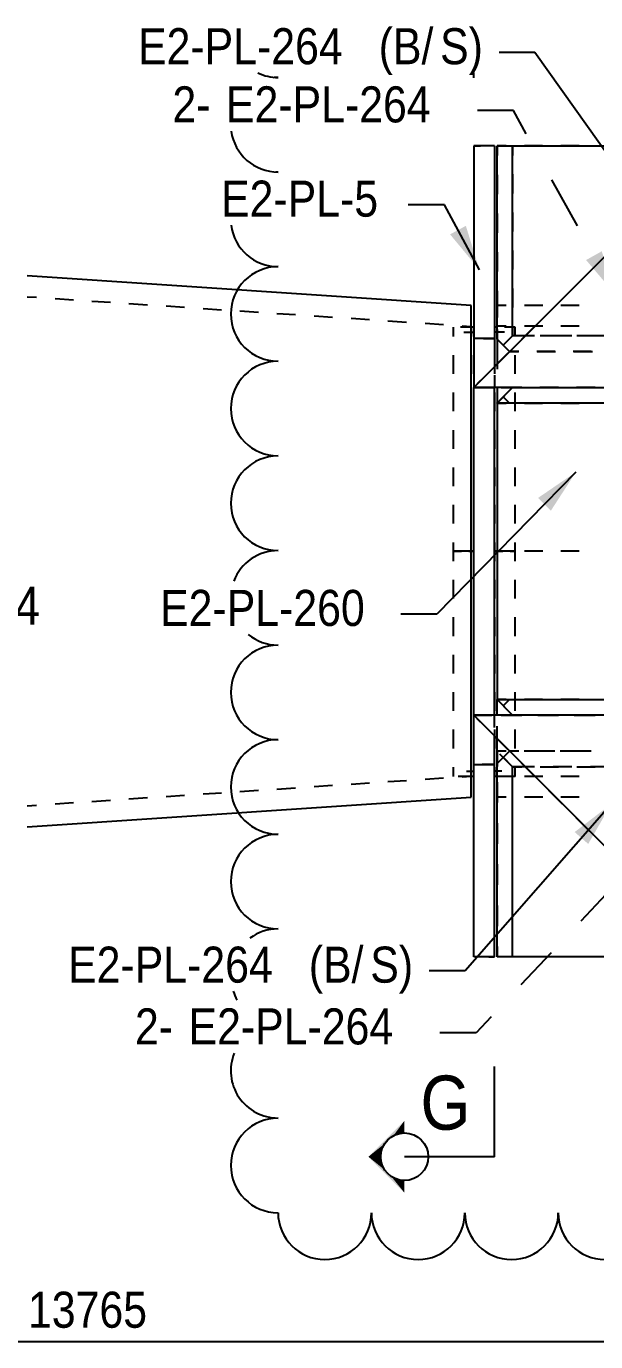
# Model space of a CAD drawing. Header units: millimetres. Extents: x 67 to 383, y 106 to 148.
# Drawn here: x 201.82 to 206.9, y 128.75 to 140.49 of the extents above; entities that cross this region are included whole.
import ezdxf

# ---------------------------------------------------------------- set-up
doc = ezdxf.new("R2010")
doc.units = ezdxf.units.MM
doc.linetypes.add('XKITLINE00', pattern=[0])
doc.styles.add('ARIAL', font='ARIAL.TTF')

msp = doc.modelspace()

# ---------------------------------------------------------------- linework, layer by layer
at = {"linetype": 'XKITLINE00'}
for p, q in [((206.358, 140.255), (206.037, 140.255)), ((207.728, 138.327), (206.358, 140.255)), ((205.811, 140.031), (205.811, 140.073)), ((205.811, 140.031), (205.811, 140.073)), ((206.166, 139.737), (205.844, 139.737)), ((206.28, 139.531), (206.166, 139.737)), ((205.811, 139.423), (205.873, 139.423)), ((206.101, 139.423), (206.019, 139.423)), ((206.019, 139.423), (206.019, 139.337)), ((206.158, 139.423), (206.158, 139.338)), ((206.426, 139.423), (206.264, 139.423)), ((206.752, 139.423), (206.589, 139.423)), ((206.019, 139.164), (206.019, 138.992)), ((206.158, 139.169), (206.158, 138.999)), ((206.737, 138.709), (206.509, 139.12)), ((205.549, 138.896), (205.227, 138.896)), ((205.862, 138.317), (205.549, 138.896)), ((206.019, 138.819), (206.019, 138.647)), ((206.158, 138.829), (206.158, 138.66)), ((206.019, 138.474), (206.019, 138.301)), ((206.158, 138.49), (206.158, 138.32)), ((206.847, 138.303), (206.726, 138.181)), ((206.847, 138.303), (206.726, 138.181)), ((206.847, 138.303), (206.726, 138.181)), ((206.158, 138.151), (206.158, 137.981)), ((201.826, 138.077), (201.908, 138.072)), ((202.074, 138.061), (202.239, 138.05)), ((202.404, 138.038), (202.569, 138.027)), ((206.019, 138.129), (206.019, 137.956)), ((206.604, 138.059), (206.482, 137.937)), ((206.604, 138.059), (206.482, 137.937)), ((206.604, 138.059), (206.482, 137.937)), ((202.734, 138.016), (202.899, 138.005)), ((203.065, 137.994), (203.23, 137.983)), ((203.395, 137.972), (203.56, 137.961)), ((203.725, 137.95), (203.89, 137.939)), ((204.055, 137.928), (204.221, 137.917)), ((206.101, 137.998), (206.02, 137.998)), ((206.02, 137.998), (206.02, 137.891)), ((206.427, 137.998), (206.264, 137.998)), ((206.753, 137.998), (206.59, 137.998)), ((204.386, 137.906), (204.551, 137.895)), ((204.716, 137.884), (204.881, 137.873)), ((205.046, 137.862), (205.211, 137.851)), ((205.377, 137.84), (205.542, 137.829)), ((205.629, 137.805), (205.629, 137.722)), ((205.789, 137.805), (205.694, 137.805)), ((205.707, 137.818), (205.789, 137.812)), ((205.811, 137.722), (205.811, 137.805)), ((205.997, 137.805), (205.997, 137.722)), ((206.101, 137.813), (206.02, 137.813)), ((206.18, 137.805), (206.085, 137.805)), ((206.158, 137.811), (206.158, 137.727)), ((206.18, 137.722), (206.18, 137.805)), ((206.36, 137.816), (206.238, 137.694)), ((206.36, 137.816), (206.238, 137.694)), ((206.36, 137.816), (206.238, 137.694)), ((206.427, 137.813), (206.264, 137.813)), ((206.753, 137.813), (206.59, 137.813)), ((205.724, 137.759), (205.811, 137.759)), ((205.811, 137.705), (205.811, 137.595)), ((205.898, 137.705), (205.997, 137.705)), ((206.085, 137.759), (205.997, 137.759)), ((205.997, 137.705), (205.997, 137.595)), ((206.019, 137.784), (206.019, 137.697)), ((206.019, 137.697), (206.129, 137.588)), ((206.02, 137.677), (206.02, 137.462)), ((206.158, 137.727), (206.074, 137.643)), ((206.24, 137.727), (206.158, 137.727)), ((206.354, 137.727), (206.271, 137.727)), ((206.568, 137.727), (206.404, 137.727)), ((206.686, 137.727), (206.52, 137.727)), ((206.895, 137.727), (206.732, 137.727)), ((207.019, 137.727), (206.853, 137.727)), ((206.116, 137.572), (205.994, 137.45)), ((206.116, 137.572), (205.994, 137.45)), ((206.116, 137.572), (205.994, 137.45)), ((206.129, 137.588), (206.211, 137.588)), ((206.213, 137.588), (206.132, 137.588)), ((206.536, 137.588), (206.374, 137.588)), ((206.376, 137.588), (206.541, 137.588)), ((206.859, 137.588), (206.698, 137.588)), ((206.706, 137.588), (206.871, 137.588)), ((205.629, 137.555), (205.629, 137.388)), ((205.811, 137.388), (205.811, 137.555)), ((205.997, 137.555), (205.997, 137.388)), ((206.02, 137.475), (206.02, 137.429)), ((206.18, 137.388), (206.18, 137.555)), ((205.811, 137.377), (205.811, 137.267)), ((205.872, 137.328), (205.811, 137.267)), ((205.872, 137.328), (205.811, 137.267)), ((205.872, 137.328), (205.811, 137.267)), ((205.997, 137.377), (205.997, 137.267)), ((205.629, 137.221), (205.629, 137.054)), ((205.811, 137.267), (205.893, 137.267)), ((205.811, 137.267), (205.893, 137.267)), ((205.811, 137.267), (205.893, 137.267)), ((205.811, 137.267), (205.812, 137.267)), ((205.812, 137.267), (205.811, 137.267)), ((205.811, 137.267), (205.972, 137.267)), ((205.811, 137.267), (205.923, 137.267)), ((205.811, 137.267), (205.972, 137.267)), ((205.811, 137.054), (205.811, 137.221)), ((205.947, 137.267), (205.997, 137.267)), ((205.997, 137.221), (205.997, 137.054)), ((206.02, 137.269), (206.02, 137.267)), ((206.02, 137.247), (206.02, 137.14)), ((206.158, 137.267), (206.044, 137.153)), ((206.056, 137.267), (206.22, 137.267)), ((206.056, 137.267), (206.22, 137.267)), ((206.056, 137.267), (206.22, 137.267)), ((206.239, 137.267), (206.158, 137.267)), ((206.24, 137.267), (206.158, 137.267)), ((206.18, 137.054), (206.18, 137.221)), ((206.383, 137.267), (206.546, 137.267)), ((206.383, 137.267), (206.546, 137.267)), ((206.383, 137.267), (206.546, 137.267)), ((206.565, 137.267), (206.402, 137.267)), ((206.568, 137.267), (206.404, 137.267)), ((206.709, 137.267), (206.873, 137.267)), ((206.709, 137.267), (206.873, 137.267)), ((206.709, 137.267), (206.873, 137.267)), ((206.89, 137.267), (206.728, 137.267)), ((206.895, 137.267), (206.732, 137.267)), ((206.019, 137.128), (206.101, 137.128)), ((206.02, 137.129), (206.02, 137.128)), ((206.02, 137.128), (206.02, 137.129)), ((206.129, 137.128), (206.074, 137.183)), ((206.264, 137.128), (206.426, 137.128)), ((206.589, 137.128), (206.752, 137.128)), ((205.629, 136.887), (205.629, 136.72)), ((205.811, 136.72), (205.811, 136.887)), ((205.997, 136.887), (205.997, 136.72)), ((206.18, 136.72), (206.18, 136.887)), ((206.723, 136.512), (205.482, 135.244)), ((205.629, 136.553), (205.629, 136.386)), ((205.811, 136.386), (205.811, 136.553)), ((205.997, 136.553), (205.997, 136.386)), ((206.18, 136.386), (206.18, 136.553)), ((205.629, 136.219), (205.629, 136.052)), ((205.811, 136.052), (205.811, 136.219)), ((205.997, 136.219), (205.997, 136.052)), ((206.18, 136.052), (206.18, 136.219)), ((205.629, 135.884), (205.629, 135.717)), ((205.629, 135.805), (205.629, 135.805)), ((205.629, 135.805), (205.702, 135.805)), ((205.76, 135.805), (205.629, 135.805)), ((205.811, 135.805), (205.651, 135.805)), ((205.768, 135.805), (205.811, 135.805)), ((205.811, 135.717), (205.811, 135.884)), ((205.811, 135.805), (205.811, 135.805)), ((205.997, 135.884), (205.997, 135.717)), ((205.997, 135.805), (205.997, 135.805)), ((205.997, 135.805), (206.07, 135.805)), ((206.129, 135.805), (205.997, 135.805)), ((206.18, 135.805), (206.019, 135.805)), ((206.101, 135.805), (206.02, 135.805)), ((206.136, 135.805), (206.18, 135.805)), ((206.18, 135.717), (206.18, 135.884)), ((206.18, 135.805), (206.18, 135.805)), ((206.427, 135.805), (206.264, 135.805)), ((206.753, 135.805), (206.59, 135.805)), ((205.629, 135.55), (205.629, 135.383)), ((205.811, 135.383), (205.811, 135.55)), ((205.997, 135.55), (205.997, 135.383)), ((206.18, 135.383), (206.18, 135.55)), ((205.482, 135.244), (205.16, 135.244)), ((205.629, 135.216), (205.629, 135.049)), ((205.811, 135.049), (205.811, 135.216)), ((205.997, 135.216), (205.997, 135.049)), ((206.18, 135.049), (206.18, 135.216)), ((205.629, 134.882), (205.629, 134.715)), ((205.811, 134.715), (205.811, 134.882)), ((205.997, 134.882), (205.997, 134.715)), ((206.18, 134.715), (206.18, 134.882)), ((205.629, 134.548), (205.629, 134.381)), ((205.811, 134.381), (205.811, 134.548)), ((205.997, 134.548), (205.997, 134.381)), ((206.18, 134.381), (206.18, 134.548)), ((206.101, 134.482), (206.019, 134.482)), ((206.019, 134.482), (206.133, 134.368)), ((206.02, 134.469), (206.02, 134.482)), ((206.074, 134.427), (206.129, 134.482)), ((206.426, 134.482), (206.264, 134.482)), ((206.752, 134.482), (206.589, 134.482)), ((205.872, 134.281), (205.811, 134.342)), ((205.811, 134.342), (205.893, 134.342)), ((205.872, 134.281), (205.811, 134.342)), ((205.811, 134.342), (205.893, 134.342)), ((205.872, 134.281), (205.811, 134.342)), ((205.811, 134.342), (205.893, 134.342)), ((205.811, 134.342), (205.812, 134.342)), ((205.812, 134.342), (205.811, 134.342)), ((205.811, 134.342), (205.972, 134.342)), ((205.997, 134.342), (205.836, 134.342)), ((205.997, 134.233), (205.997, 134.342)), ((206.056, 134.342), (206.22, 134.342)), ((206.056, 134.342), (206.22, 134.342)), ((206.056, 134.342), (206.22, 134.342)), ((206.158, 134.342), (206.24, 134.342)), ((206.383, 134.342), (206.546, 134.342)), ((206.383, 134.342), (206.546, 134.342)), ((206.383, 134.342), (206.546, 134.342)), ((206.404, 134.342), (206.568, 134.342)), ((206.709, 134.342), (206.873, 134.342)), ((206.709, 134.342), (206.873, 134.342)), ((206.709, 134.342), (206.873, 134.342)), ((206.732, 134.342), (206.895, 134.342)), ((205.629, 134.214), (205.629, 134.047)), ((205.811, 134.047), (205.811, 134.214)), ((206.116, 134.037), (205.994, 134.159)), ((206.116, 134.037), (205.994, 134.159)), ((206.116, 134.037), (205.994, 134.159)), ((205.997, 134.214), (205.997, 134.047)), ((206.02, 134.083), (206.02, 134.244)), ((206.18, 134.047), (206.18, 134.214)), ((205.997, 133.904), (205.997, 134.014)), ((206.019, 134.022), (206.019, 133.93)), ((206.1, 134.022), (206.019, 134.022)), ((206.158, 133.883), (206.044, 133.996)), ((206.213, 134.022), (206.132, 134.022)), ((206.421, 134.022), (206.26, 134.022)), ((206.536, 134.022), (206.374, 134.022)), ((206.743, 134.022), (206.582, 134.022)), ((206.859, 134.022), (206.698, 134.022)), ((205.629, 133.88), (205.629, 133.796)), ((205.746, 133.843), (205.811, 133.843)), ((205.789, 133.814), (205.789, 133.821)), ((205.811, 133.796), (205.811, 133.88)), ((205.997, 133.904), (205.886, 133.904)), ((205.997, 133.88), (205.997, 133.796)), ((206.063, 133.843), (205.997, 133.843)), ((206.02, 133.778), (206.02, 133.913)), ((206.02, 133.913), (206.02, 133.886)), ((206.158, 133.798), (206.158, 133.883)), ((206.158, 133.883), (206.24, 133.883)), ((206.18, 133.796), (206.18, 133.88)), ((206.36, 133.794), (206.238, 133.916)), ((206.36, 133.794), (206.238, 133.916)), ((206.36, 133.794), (206.238, 133.916)), ((206.354, 133.883), (206.271, 133.883)), ((206.404, 133.883), (206.568, 133.883)), ((206.686, 133.883), (206.52, 133.883)), ((206.732, 133.883), (206.895, 133.883)), ((207.019, 133.883), (206.853, 133.883)), ((204.221, 133.692), (204.055, 133.681)), ((204.551, 133.714), (204.386, 133.703)), ((204.881, 133.736), (204.716, 133.725)), ((205.211, 133.758), (205.046, 133.747)), ((205.542, 133.78), (205.377, 133.769)), ((205.789, 133.796), (205.673, 133.796)), ((205.789, 133.797), (205.707, 133.791)), ((206.019, 133.746), (206.019, 133.563)), ((206.101, 133.796), (206.02, 133.796)), ((206.02, 133.726), (206.02, 133.611)), ((206.18, 133.796), (206.063, 133.796)), ((206.427, 133.796), (206.264, 133.796)), ((206.753, 133.796), (206.59, 133.796)), ((202.569, 133.582), (202.404, 133.571)), ((202.899, 133.604), (202.734, 133.593)), ((203.23, 133.626), (203.065, 133.615)), ((203.56, 133.648), (203.395, 133.637)), ((203.89, 133.67), (203.725, 133.659)), ((206.101, 133.611), (206.02, 133.611)), ((206.158, 133.458), (206.158, 133.628)), ((206.427, 133.611), (206.264, 133.611)), ((206.604, 133.55), (206.482, 133.672)), ((206.604, 133.55), (206.482, 133.672)), ((206.604, 133.55), (206.482, 133.672)), ((206.753, 133.611), (206.59, 133.611)), ((201.908, 133.538), (201.826, 133.532)), ((202.239, 133.56), (202.074, 133.549)), ((207.038, 133.55), (205.735, 132.061)), ((206.019, 133.379), (206.019, 133.196)), ((206.847, 133.306), (206.726, 133.428)), ((206.847, 133.306), (206.726, 133.428)), ((206.847, 133.306), (206.726, 133.428)), ((206.158, 133.119), (206.158, 133.289)), ((206.019, 133.012), (206.019, 132.828)), ((206.158, 132.78), (206.158, 132.949)), ((207.036, 132.791), (206.768, 132.506)), ((206.019, 132.645), (206.019, 132.461)), ((206.158, 132.44), (206.158, 132.61)), ((206.019, 132.278), (206.019, 132.186)), ((205.947, 132.186), (205.997, 132.186)), ((206.101, 132.186), (206.019, 132.186)), ((206.158, 132.186), (206.158, 132.271)), ((206.501, 132.221), (206.233, 131.936)), ((206.426, 132.186), (206.264, 132.186)), ((206.752, 132.186), (206.589, 132.186)), ((205.735, 132.061), (205.413, 132.061)), ((205.966, 131.652), (205.832, 131.509)), ((205.832, 131.509), (205.51, 131.509)), ((205.997, 130.403), (205.997, 131.207)), ((205.997, 130.403), (205.193, 130.403)), ((189.834, 128.753), (215.026, 128.753))]:
    msp.add_line(p, q, dxfattribs=at)
at = {"color": 2, "linetype": 'XKITLINE00'}
for p, q in [((205.811, 139.423), (205.811, 139.423)), ((205.997, 139.423), (205.811, 139.423)), ((205.811, 139.423), (205.811, 137.267)), ((205.997, 139.423), (205.997, 139.423)), ((205.997, 139.423), (205.997, 137.453)), ((206.019, 137.697), (206.019, 139.423)), ((206.019, 139.423), (214.679, 139.423)), ((206.158, 137.727), (206.158, 139.423)), ((205.812, 137.267), (207.274, 138.73)), ((205.789, 137.998), (201.826, 138.263)), ((205.789, 133.611), (205.789, 137.998)), ((205.811, 137.805), (205.789, 137.805)), ((206.019, 137.805), (205.997, 137.805)), ((205.997, 137.705), (205.811, 137.705)), ((206.129, 137.588), (206.019, 137.697)), ((206.02, 137.697), (206.02, 137.475)), ((206.158, 137.727), (206.074, 137.643)), ((206.271, 137.727), (206.158, 137.727)), ((206.129, 137.588), (206.132, 137.588)), ((205.997, 137.267), (205.811, 137.267)), ((205.811, 132.186), (205.811, 137.267)), ((206.158, 137.267), (205.997, 137.267)), ((205.997, 134.342), (205.997, 137.267)), ((206.019, 137.128), (206.158, 137.267)), ((206.02, 137.267), (206.02, 137.129)), ((206.158, 137.267), (214.679, 137.267)), ((214.818, 137.128), (206.019, 137.128)), ((206.02, 137.128), (206.02, 134.482)), ((206.019, 134.482), (214.818, 134.482)), ((206.158, 134.342), (206.019, 134.482)), ((206.02, 134.342), (206.02, 134.481)), ((205.997, 134.342), (205.811, 134.342)), ((207.274, 132.88), (205.812, 134.342)), ((212.669, 134.342), (205.997, 134.342)), ((214.679, 134.342), (206.158, 134.342)), ((205.997, 132.186), (205.997, 134.156)), ((206.02, 134.064), (206.02, 134.134)), ((206.02, 133.913), (206.02, 134.064)), ((206.129, 134.022), (206.019, 133.912)), ((206.158, 133.883), (206.074, 133.967)), ((206.129, 134.022), (206.132, 134.022)), ((205.811, 133.904), (205.997, 133.904)), ((206.019, 132.186), (206.019, 133.912)), ((206.158, 132.186), (206.158, 133.883)), ((206.271, 133.883), (206.158, 133.883)), ((205.811, 133.796), (205.789, 133.796)), ((206.019, 133.796), (205.997, 133.796)), ((201.826, 133.346), (205.789, 133.611)), ((205.997, 132.186), (205.811, 132.186)), ((214.818, 132.186), (206.019, 132.186))]:
    msp.add_line(p, q, dxfattribs=at)
at = {"linetype": 'XKITLINE00'}
msp.add_circle((205.193, 130.403), 0.212, dxfattribs=at)
at = {"color": 3, "linetype": 'XKITLINE00'}
for centre, radius, start, end in [((204.065, 140.455), 0.422, 244.6875, 270), ((204.065, 139.611), 0.422, 90, 95.625), ((204.065, 139.611), 0.422, 187.5909, 270), ((204.065, 138.767), 0.422, 90, 92.8125), ((204.065, 138.767), 0.422, 187.2191, 270), ((204.065, 137.923), 0.422, 90, 270), ((204.065, 137.079), 0.422, 90, 270), ((204.065, 136.234), 0.422, 90, 270), ((204.065, 135.39), 0.422, 90, 159.4874), ((204.065, 135.39), 0.422, 230.625, 270), ((204.065, 134.546), 0.422, 90, 270), ((204.065, 133.702), 0.422, 90, 270), ((204.065, 132.858), 0.422, 90, 270), ((204.065, 132.014), 0.422, 90, 126.5625), ((204.065, 132.014), 0.422, 198.6283, 209.8227), ((204.065, 131.17), 0.422, 158.0005, 270), ((204.065, 130.325), 0.422, 90, 270), ((204.482, 129.903), 0.417, 180, 0), ((205.315, 129.903), 0.417, 180, 0), ((206.149, 129.903), 0.417, 180, 0), ((206.982, 129.903), 0.417, 180, 0)]:
    msp.add_arc(centre, radius, start, end, dxfattribs=at)
at = {"linetype": 'Continuous'}
for points in [[(205.862, 138.317), (205.6, 138.633), (205.862, 138.317), (205.741, 138.709)], [(207.079, 138.092), (206.814, 138.404), (207.079, 138.092), (206.954, 138.482)], [(206.723, 136.512), (206.5, 136.168), (206.723, 136.512), (206.385, 136.281)], [(207.038, 133.55), (206.833, 133.194), (207.038, 133.55), (206.712, 133.3)], [(205.193, 130.725), (204.871, 130.403), (205.03, 130.537)], [(205.193, 130.725), (205.03, 130.537), (205.044, 130.552)], [(205.193, 130.725), (205.044, 130.552), (205.059, 130.566)], [(205.193, 130.725), (205.059, 130.566), (205.076, 130.578)], [(205.193, 130.725), (205.076, 130.578), (205.093, 130.589)], [(205.193, 130.725), (205.093, 130.589), (205.112, 130.598)], [(205.193, 130.725), (205.112, 130.598), (205.132, 130.605)], [(205.193, 130.725), (205.132, 130.605), (205.152, 130.611)], [(205.193, 130.725), (205.152, 130.611), (205.172, 130.614)], [(205.193, 130.615), (205.193, 130.725), (205.172, 130.614)], [(204.871, 130.403), (205.017, 130.52), (205.03, 130.537)], [(204.871, 130.403), (205.007, 130.502), (205.017, 130.52)], [(204.871, 130.403), (204.998, 130.484), (205.007, 130.502)], [(204.871, 130.403), (204.99, 130.464), (204.998, 130.484)], [(204.871, 130.403), (204.985, 130.444), (204.99, 130.464)], [(204.871, 130.403), (204.982, 130.424), (204.985, 130.444)], [(204.871, 130.403), (204.98, 130.403), (204.982, 130.424)], [(204.871, 130.403), (205.193, 130.081), (205.058, 130.239)], [(204.871, 130.403), (205.058, 130.239), (205.043, 130.253)], [(204.871, 130.403), (205.043, 130.253), (205.029, 130.269)], [(204.871, 130.403), (205.029, 130.269), (205.017, 130.285)], [(204.871, 130.403), (205.017, 130.285), (205.006, 130.303)], [(204.871, 130.403), (205.006, 130.303), (204.997, 130.322)], [(204.871, 130.403), (204.997, 130.322), (204.99, 130.341)], [(204.871, 130.403), (204.99, 130.341), (204.985, 130.362)], [(204.871, 130.403), (204.985, 130.362), (204.982, 130.382)], [(204.871, 130.403), (204.982, 130.382), (204.98, 130.403)], [(205.193, 130.081), (205.075, 130.227), (205.058, 130.239)], [(205.193, 130.081), (205.093, 130.216), (205.075, 130.227)], [(205.193, 130.081), (205.112, 130.207), (205.093, 130.216)], [(205.193, 130.081), (205.131, 130.2), (205.112, 130.207)], [(205.193, 130.081), (205.151, 130.195), (205.131, 130.2)], [(205.193, 130.081), (205.172, 130.192), (205.151, 130.195)], [(205.193, 130.081), (205.193, 130.19), (205.172, 130.192)]]:
    msp.add_solid(points, dxfattribs=at)

# ---------------------------------------------------------------- texts
at = {"color": 3, "style": 'ARIAL', "width": 0.85}
for s, p in [('E2-PL-264', (202.815, 140.151)), ('(B/', (204.963, 140.151)), ('S)', (205.511, 140.151)), ('2-', (203.122, 139.632)), ('E2-PL-264', (203.6, 139.632)), ('E2-PL-5', (203.556, 138.791)), ('E2-PL-260', (203.012, 135.139)), ('E2-PL-264', (202.191, 131.956)), ('(B/', (204.339, 131.956)), ('S)', (204.888, 131.956)), ('2-', (202.788, 131.405)), ('E2-PL-264', (203.266, 131.405)), ('13765', (201.833, 128.877))]:
    msp.add_text(s, height=0.3218, dxfattribs=at).set_placement(p)
at = {"color": 1, "linetype": 'XKITLINE00', "style": 'ARIAL', "width": 0.85}
msp.add_text('E2-PL-4', height=0.3377, dxfattribs=at).set_placement((200.468, 135.151))
at = {"color": 1, "style": 'ARIAL', "width": 0.85}
msp.add_text('G', height=0.483, dxfattribs=at).set_placement((205.336, 130.644))

doc.saveas('drawing.dxf')
